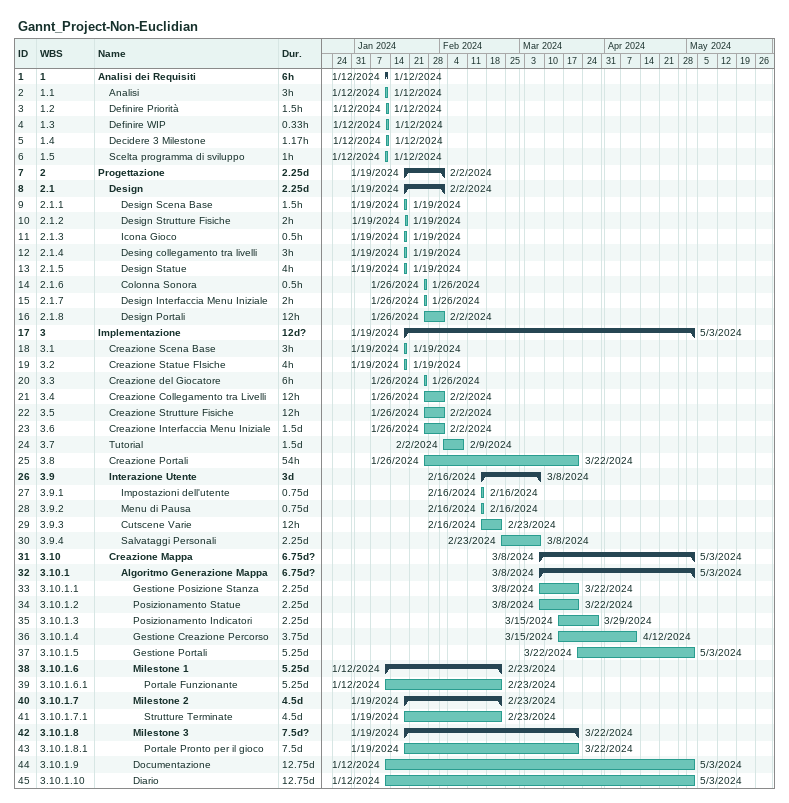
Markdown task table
Gannt_Project-Non-Euclidian

| ID | WBS | Task | Duration | Start | Finish |
|---|---|---|---|---|---|
| 1 | 1 | **Analisi dei Requisiti** | 6h | 2024-01-12 | 2024-01-12 |
| 2 | 1.1 | Analisi | 3h | 2024-01-12 | 2024-01-12 |
| 3 | 1.2 | Definire Priorità | 1.5h | 2024-01-12 | 2024-01-12 |
| 4 | 1.3 | Definire WIP | 0.33h | 2024-01-12 | 2024-01-12 |
| 5 | 1.4 | Decidere 3 Milestone | 1.17h | 2024-01-12 | 2024-01-12 |
| 6 | 1.5 | Scelta programma di sviluppo | 1h | 2024-01-12 | 2024-01-12 |
| 7 | 2 | **Progettazione** | 2.25d | 2024-01-19 | 2024-02-02 |
| 8 | 2.1 | **Design** | 2.25d | 2024-01-19 | 2024-02-02 |
| 9 | 2.1.1 | Design Scena Base | 1.5h | 2024-01-19 | 2024-01-19 |
| 10 | 2.1.2 | Design Strutture Fisiche | 2h | 2024-01-19 | 2024-01-19 |
| 11 | 2.1.3 | Icona Gioco | 0.5h | 2024-01-19 | 2024-01-19 |
| 12 | 2.1.4 | Desing collegamento tra livelli | 3h | 2024-01-19 | 2024-01-19 |
| 13 | 2.1.5 | Design Statue | 4h | 2024-01-19 | 2024-01-19 |
| 14 | 2.1.6 | Colonna Sonora | 0.5h | 2024-01-26 | 2024-01-26 |
| 15 | 2.1.7 | Design Interfaccia Menu Iniziale | 2h | 2024-01-26 | 2024-01-26 |
| 16 | 2.1.8 | Design Portali | 12h | 2024-01-26 | 2024-02-02 |
| 17 | 3 | **Implementazione** | 12d? | 2024-01-19 | 2024-05-03 |
| 18 | 3.1 | Creazione Scena Base | 3h | 2024-01-19 | 2024-01-19 |
| 19 | 3.2 | Creazione Statue FIsiche | 4h | 2024-01-19 | 2024-01-19 |
| 20 | 3.3 | Creazione del Giocatore | 6h | 2024-01-26 | 2024-01-26 |
| 21 | 3.4 | Creazione Collegamento tra Livelli | 12h | 2024-01-26 | 2024-02-02 |
| 22 | 3.5 | Creazione Strutture Fisiche | 12h | 2024-01-26 | 2024-02-02 |
| 23 | 3.6 | Creazione Interfaccia Menu Iniziale | 1.5d | 2024-01-26 | 2024-02-02 |
| 24 | 3.7 | Tutorial | 1.5d | 2024-02-02 | 2024-02-09 |
| 25 | 3.8 | Creazione Portali | 54h | 2024-01-26 | 2024-03-22 |
| 26 | 3.9 | **Interazione Utente** | 3d | 2024-02-16 | 2024-03-08 |
| 27 | 3.9.1 | Impostazioni dell'utente | 0.75d | 2024-02-16 | 2024-02-16 |
| 28 | 3.9.2 | Menu di Pausa | 0.75d | 2024-02-16 | 2024-02-16 |
| 29 | 3.9.3 | Cutscene Varie | 12h | 2024-02-16 | 2024-02-23 |
| 30 | 3.9.4 | Salvataggi Personali | 2.25d | 2024-02-23 | 2024-03-08 |
| 31 | 3.10 | **Creazione Mappa** | 6.75d? | 2024-03-08 | 2024-05-03 |
| 32 | 3.10.1 | **Algoritmo Generazione Mappa** | 6.75d? | 2024-03-08 | 2024-05-03 |
| 33 | 3.10.1.1 | Gestione Posizione Stanza | 2.25d | 2024-03-08 | 2024-03-22 |
| 34 | 3.10.1.2 | Posizionamento Statue | 2.25d | 2024-03-08 | 2024-03-22 |
| 35 | 3.10.1.3 | Posizionamento Indicatori | 2.25d | 2024-03-15 | 2024-03-29 |
| 36 | 3.10.1.4 | Gestione Creazione Percorso | 3.75d | 2024-03-15 | 2024-04-12 |
| 37 | 3.10.1.5 | Gestione Portali | 5.25d | 2024-03-22 | 2024-05-03 |
| 38 | 3.10.1.6 | **Milestone 1** | 5.25d | 2024-01-12 | 2024-02-23 |
| 39 | 3.10.1.6.1 | Portale Funzionante | 5.25d | 2024-01-12 | 2024-02-23 |
| 40 | 3.10.1.7 | **Milestone 2** | 4.5d | 2024-01-19 | 2024-02-23 |
| 41 | 3.10.1.7.1 | Strutture Terminate | 4.5d | 2024-01-19 | 2024-02-23 |
| 42 | 3.10.1.8 | **Milestone 3** | 7.5d? | 2024-01-19 | 2024-03-22 |
| 43 | 3.10.1.8.1 | Portale Pronto per il gioco | 7.5d | 2024-01-19 | 2024-03-22 |
| 44 | 3.10.1.9 | Documentazione | 12.75d | 2024-01-12 | 2024-05-03 |
| 45 | 3.10.1.10 | Diario | 12.75d | 2024-01-12 | 2024-05-03 |
